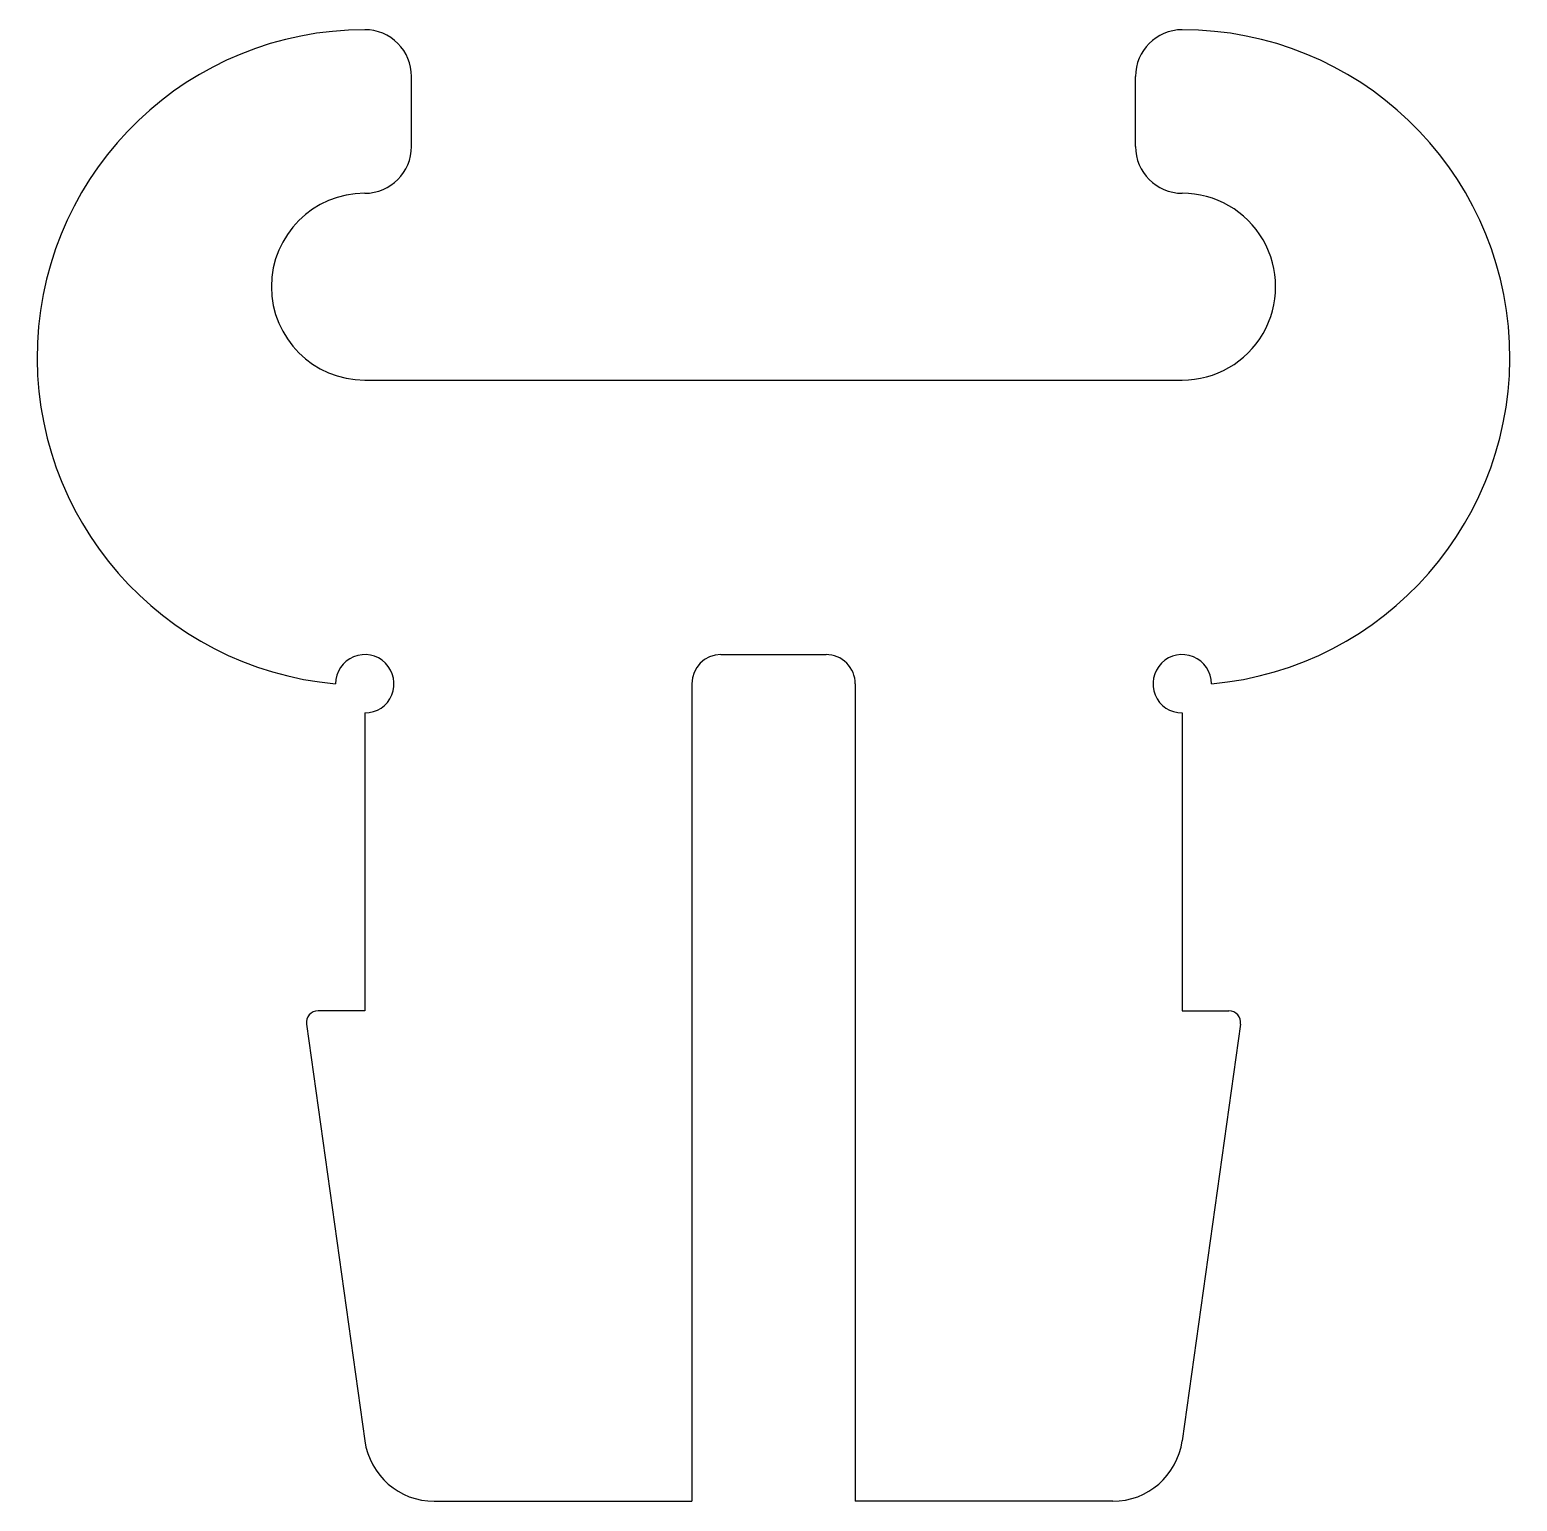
# Model space of a CAD drawing. Header units: millimetres. Extents: x -36.9 to -24.1, y 3 to 15.6.
import ezdxf

# ---------------------------------------------------------------- set-up
doc = ezdxf.new("R2010")
doc.units = ezdxf.units.MM
doc.layers.add('Shape2DView025', color=7, linetype='CONTINUOUS')

msp = doc.modelspace()

# ---------------------------------------------------------------- linework, layer by layer
at = {"layer": 'Shape2DView025'}
for p, q in [((-33.6, 14.6), (-33.6, 15.2)), ((-27.4, 14.6), (-27.4, 15.2)), ((-34, 12.6), (-27, 12.6)), ((-30.95, 10.25), (-30.05, 10.25)), ((-31.2, 10), (-31.2, 3)), ((-29.8, 10), (-29.8, 3)), ((-34, 9.75), (-34, 7.2)), ((-27, 9.75), (-27, 7.2)), ((-34, 7.2), (-34.4, 7.2)), ((-27, 7.2), (-26.6, 7.2)), ((-34.499, 7.086), (-34, 3.517)), ((-26.501, 7.086), (-27, 3.517)), ((-33.406, 3), (-31.2, 3)), ((-27.594, 3), (-29.8, 3))]:
    msp.add_line(p, q, dxfattribs=at)
for centre, major_axis, start_param, end_param in [((-34, 12.794), (0, -2.806), 3.141593, 6.193959), ((-34, 15.2), (0, -0.4), 1.570796, 3.141593), ((-27, 15.2), (0, -0.4), 3.141593, 4.712389), ((-27, 12.794), (0, -2.806), 0.089226, 3.141593), ((-34, 14.6), (0, -0.4), 0, 1.570796), ((-27, 14.6), (0, -0.4), 4.712389, 0), ((-34, 13.4), (0, -0.8), 3.141593, 0), ((-27, 13.4), (0, -0.8), 0, 3.141593), ((-34, 10), (0, -0.25), 0, 4.712389), ((-30.95, 10), (0, -0.25), 3.141593, 4.712389), ((-30.05, 10), (0, -0.25), 1.570796, 3.141593), ((-27, 10), (0, -0.25), 1.570796, 0), ((-34.4, 7.1), (0, -0.1), 3.141593, 4.851305), ((-26.6, 7.1), (0, -0.1), 1.431881, 3.141593), ((-33.406, 3.6), (0, -0.6), 4.851305, 0), ((-27.594, 3.6), (0, -0.6), 0, 1.431881)]:
    msp.add_ellipse(centre, major_axis=major_axis, ratio=1, start_param=start_param, end_param=end_param, dxfattribs=at)

doc.saveas('drawing.dxf')
